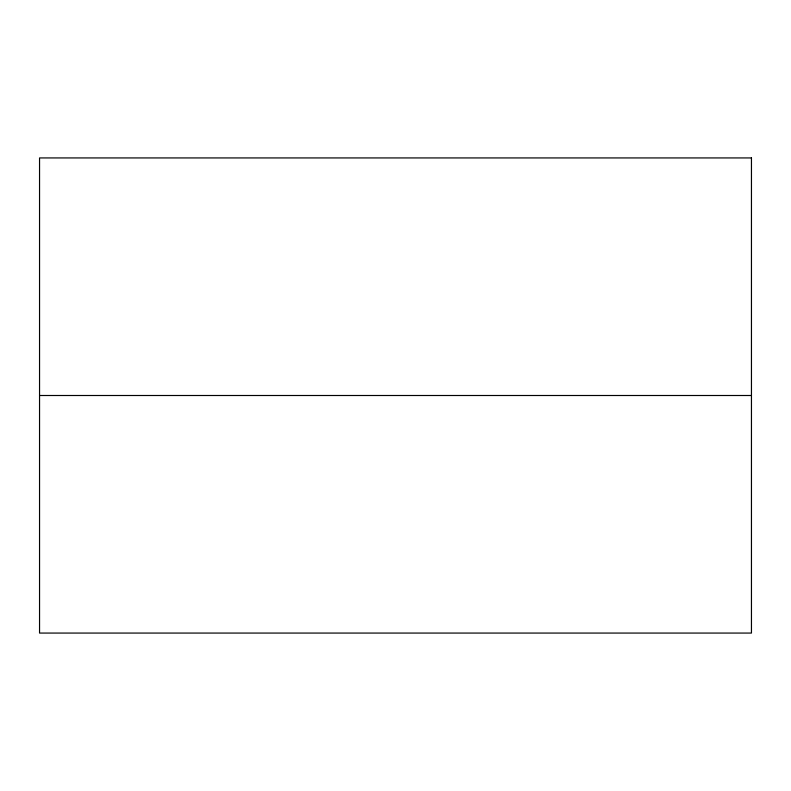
<?xml version="1.0" encoding="UTF-8"?>
<svg xmlns="http://www.w3.org/2000/svg" width="791" height="791" viewBox="0 0 791 791"><rect width="100%" height="100%" fill="white"/><g stroke="black" fill="none" stroke-linecap="round" stroke-linejoin="round"><path stroke-width="1.19" d="M39.55 395.5L751.45 395.5M751.45 157.933L39.55 157.933L39.55 633.067L751.45 633.067L751.45 157.933"/></g></svg>
